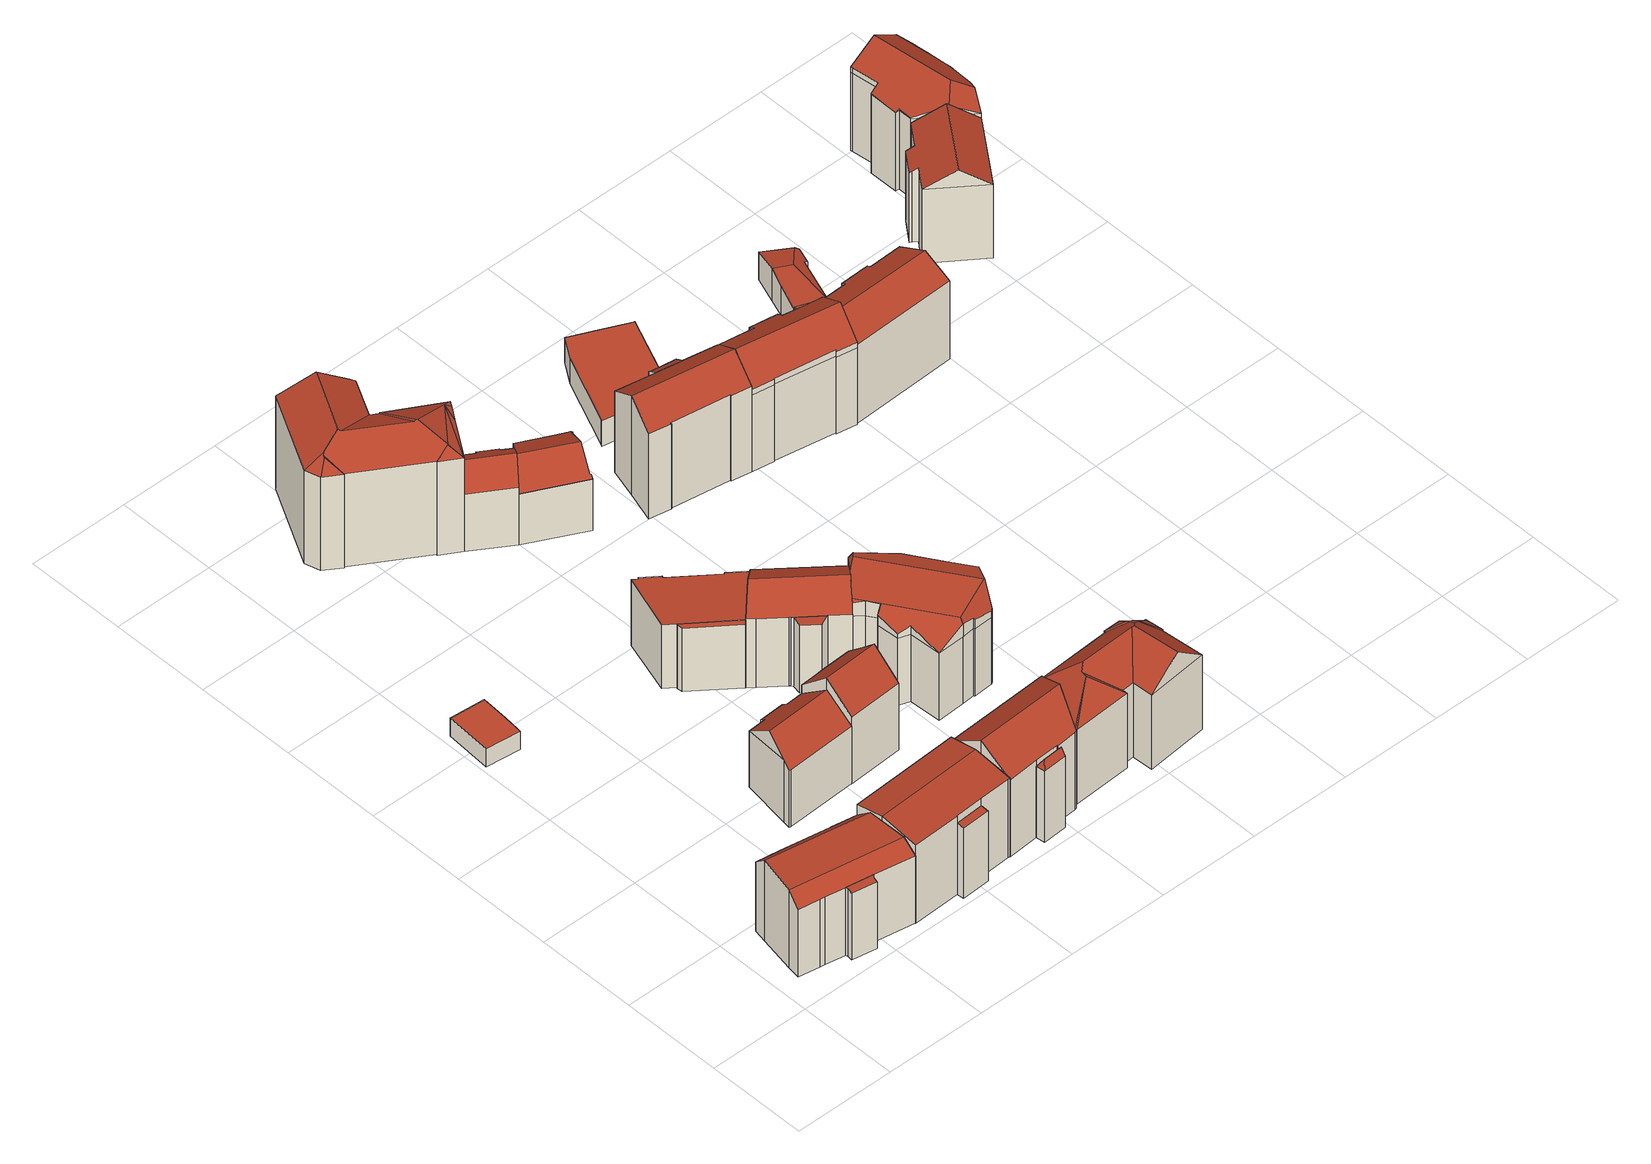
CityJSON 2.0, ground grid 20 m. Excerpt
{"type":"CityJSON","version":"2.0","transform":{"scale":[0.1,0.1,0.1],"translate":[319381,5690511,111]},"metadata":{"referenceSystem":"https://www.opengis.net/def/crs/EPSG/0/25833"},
"CityObjects":{
"building1":{"type":"Building","attributes":{"Gemeindeschluessel":14713000,"Geometrietyp2DReferenz":"3000","function":"31001_9998","roofType":"9999"},"children":["building1-1","building1-2"]},
"building1-1":{"type":"BuildingPart","attributes":{"Dachtyp_tdc":"tdcPolyFlatRoof","Dachneigung":10,"QualitaetDacherkennung":37,"Geometrietyp2DReferenz":"3000","roofType":"2100","measuredHeight":15.08},"parents":["building1"],"geometry":[{"type":"MultiSurface","lod":"2","boundaries":[[[0,1,2,3]],[[1,4,5,6,2]],[[7,8,9,10,11]],[[8,12,13,9]],[[12,0,3,13]],[[12,8,7,4,1,0]],[[3,2,6,10,9,13]],[[11,5,4,7]],[[11,10,6,5]]],"semantics":{"surfaces":[{"type":"WallSurface"},{"type":"RoofSurface"},{"type":"GroundSurface"},{"type":"ClosureSurface"}],"values":[0,0,0,0,0,1,2,0,3]}}]},
"building1-2":{"type":"BuildingPart","attributes":{"Dachtyp_tdc":"tdcCutGableRoof","Dachneigung":3.74,"QualitaetDacherkennung":71,"Geometrietyp2DReferenz":"3000","roofType":"9999","measuredHeight":17.9},"parents":["building1"],"geometry":[{"type":"MultiSurface","lod":"2","boundaries":[[[14,15,16,17]],[[15,18,19,16]],[[18,20,21,19]],[[20,22,23,21]],[[22,24,25,23]],[[24,26,27,25]],[[26,28,29,27]],[[28,30,31,29]],[[30,32,33,31]],[[32,11,10,33]],[[5,34,35,6]],[[34,36,37,35]],[[36,38,39,37]],[[38,40,41,39]],[[40,42,43,41]],[[42,14,17,43]],[[26,24,22,20,18,15,14,42]],[[40,38,36,34,5,11,32,30,28]],[[42,40,28,26]],[[17,16,19,21,23,25,27,29,31,33,10,6,35,37,39,41,43]],[[6,10,11,5]]],"semantics":{"surfaces":[{"type":"WallSurface"},{"type":"RoofSurface"},{"type":"GroundSurface"},{"type":"ClosureSurface"}],"values":[0,0,0,0,0,0,0,0,0,0,0,0,0,0,0,0,1,1,1,2,3]}}]},
"building2":{"type":"Building","attributes":{"Dachtyp_tdc":"tdcPolyFlatRoof","Gemeindeschluessel":14713000,"Dachneigung":0,"QualitaetDacherkennung":73,"Geometrietyp2DReferenz":"3000","function":"31001_9998","roofType":"1000","measuredHeight":3.97},"geometry":[{"type":"MultiSurface","lod":"2","boundaries":[[[44,45,46,47]],[[45,48,49,46]],[[48,50,51,49]],[[50,52,53,51]],[[52,54,55,53]],[[54,56,57,55]],[[56,44,47,57]],[[56,54,52,50,48,45,44]],[[47,46,49,51,53,55,57]]],"semantics":{"surfaces":[{"type":"WallSurface"},{"type":"RoofSurface"},{"type":"GroundSurface"}],"values":[0,0,0,0,0,0,0,1,2]}}]},
"building3":{"type":"Building","attributes":{"Gemeindeschluessel":14713000,"Geometrietyp2DReferenz":"3000","function":"31001_9998","roofType":"9999"},"children":["building3-1","building3-2"]},
"building3-1":{"type":"BuildingPart","attributes":{"Dachtyp_tdc":"tdcGableRoof","Dachneigung":10.08,"QualitaetDacherkennung":35,"Geometrietyp2DReferenz":"3000","roofType":"3100","measuredHeight":18.66},"parents":["building3"],"geometry":[{"type":"MultiSurface","lod":"2","boundaries":[[[58,59,60,61]],[[59,62,63,60]],[[62,64,65,66,63]],[[67,68,69,70,71]],[[68,72,73,69]],[[72,74,75,73]],[[74,76,77,75]],[[76,58,61,77]],[[72,68,67,78,64,62,59,58]],[[58,76,74,72]],[[61,60,63,66,70,69,73,75,77]],[[78,71,65,64]],[[71,70,66,65]],[[67,71,78]]],"semantics":{"surfaces":[{"type":"WallSurface"},{"type":"RoofSurface"},{"type":"GroundSurface"},{"type":"ClosureSurface"}],"values":[0,0,0,0,0,0,0,0,1,1,2,0,3,0]}}]},
"building3-2":{"type":"BuildingPart","attributes":{"Dachtyp_tdc":"tdcPolyFlatRoof","Dachneigung":10.43,"QualitaetDacherkennung":49,"Geometrietyp2DReferenz":"3000","roofType":"2100","measuredHeight":15.82},"parents":["building3"],"geometry":[{"type":"MultiSurface","lod":"2","boundaries":[[[65,79,80,66]],[[79,81,82,80]],[[81,71,70,82]],[[71,81,79,65]],[[66,80,82,70]],[[66,70,71,65]]],"semantics":{"surfaces":[{"type":"WallSurface"},{"type":"RoofSurface"},{"type":"GroundSurface"},{"type":"ClosureSurface"}],"values":[0,0,0,1,2,3]}}]},
"building4":{"type":"Building","attributes":{"Dachtyp_tdc":"tdcFreeFormRoof","Gemeindeschluessel":14713000,"Dachneigung":38.79,"QualitaetDacherkennung":55,"Geometrietyp2DReferenz":"3000","function":"31001_9998","roofType":"5000","measuredHeight":17.18},"geometry":[{"type":"MultiSurface","lod":"2","boundaries":[[[83,84,85,86]],[[84,87,88,85]],[[87,89,90,88]],[[89,91,92,90]],[[91,93,94,92]],[[93,95,96,94]],[[95,97,98,96]],[[97,99,100,98]],[[99,101,102,100]],[[101,103,104,102]],[[103,105,106,104]],[[105,83,86,106]],[[105,103,107,108,84,83]],[[107,101,99,97,95,93,91,89,87,108]],[[103,101,107]],[[87,84,108]],[[86,85,88,90,92,94,96,98,100,102,104,106]]],"semantics":{"surfaces":[{"type":"WallSurface"},{"type":"RoofSurface"},{"type":"GroundSurface"}],"values":[0,0,0,0,0,0,0,0,0,0,0,0,1,1,0,0,2]}}]},
"building5":{"type":"Building","attributes":{"Dachtyp_tdc":"tdcGableRoof","Gemeindeschluessel":14713000,"Dachneigung":43.25,"QualitaetDacherkennung":60,"Geometrietyp2DReferenz":"3000","function":"31001_9998","roofType":"3100","measuredHeight":19.89},"geometry":[{"type":"MultiSurface","lod":"2","boundaries":[[[109,110,111,112]],[[110,113,114,111]],[[113,115,116,114]],[[115,117,118,116]],[[117,119,120,118]],[[119,121,122,120]],[[121,123,124,122]],[[123,125,126,124]],[[125,127,128,126]],[[127,109,112,128]],[[123,121,119,117,115,113,110]],[[110,109,127,125,123]],[[112,111,114,116,118,120,122,124,126,128]]],"semantics":{"surfaces":[{"type":"WallSurface"},{"type":"RoofSurface"},{"type":"GroundSurface"}],"values":[0,0,0,0,0,0,0,0,0,0,1,1,2]}}]},
"building6":{"type":"Building","attributes":{"Gemeindeschluessel":14713000,"Geometrietyp2DReferenz":"3000","function":"31001_9998","roofType":"9999"},"children":["building6-1","building6-2"]},
"building6-1":{"type":"BuildingPart","attributes":{"Dachtyp_tdc":"tdcFreeFormRoof","Dachneigung":59.86,"QualitaetDacherkennung":24,"Geometrietyp2DReferenz":"3000","roofType":"5000","measuredHeight":17.34},"parents":["building6"],"geometry":[{"type":"MultiSurface","lod":"2","boundaries":[[[129,130,131,132]],[[130,133,134,131]],[[135,133,130]],[[136,135,130,129]],[[136,129,137,138]],[[135,136,138,133]],[[139,140,132,131,134]],[[132,140,137,129]],[[140,139,138,137]],[[139,134,133,138]]],"semantics":{"surfaces":[{"type":"WallSurface"},{"type":"RoofSurface"},{"type":"GroundSurface"},{"type":"ClosureSurface"}],"values":[0,0,1,1,0,1,2,0,3,3]}}]},
"building6-2":{"type":"BuildingPart","attributes":{"Dachtyp_tdc":"tdcGableRoof","Dachneigung":34.91,"QualitaetDacherkennung":59,"Geometrietyp2DReferenz":"3000","roofType":"3100","measuredHeight":21.65},"parents":["building6"],"geometry":[{"type":"MultiSurface","lod":"2","boundaries":[[[141,142,137,140,143]],[[144,134,133]],[[144,145,146,134]],[[145,147,148,146]],[[147,149,150,148]],[[149,151,152,150]],[[151,153,154,152]],[[153,155,156,154]],[[155,157,158,156]],[[157,141,143,158]],[[153,151,149,147]],[[147,145,144,159,142,141,157,155,153]],[[143,140,139,134,146,148,150,152,154,156,158]],[[138,137,142,159]],[[139,140,137,138]],[[144,133,138,159]],[[133,134,139,138]]],"semantics":{"surfaces":[{"type":"WallSurface"},{"type":"RoofSurface"},{"type":"GroundSurface"},{"type":"ClosureSurface"}],"values":[0,0,0,0,0,0,0,0,0,0,1,1,2,0,3,0,3]}}]},
"building7":{"type":"Building","attributes":{"Gemeindeschluessel":14713000,"Geometrietyp2DReferenz":"3000","function":"31001_9998","roofType":"9999"},"children":["building7-1","building7-2"]},
"building7-1":{"type":"BuildingPart","attributes":{"Dachtyp_tdc":"tdcPolyFlatRoof","Dachneigung":3.56,"QualitaetDacherkennung":62,"Geometrietyp2DReferenz":"3000","roofType":"2100","measuredHeight":14.74},"parents":["building7"],"geometry":[{"type":"MultiSurface","lod":"2","boundaries":[[[160,161,162,163]],[[160,164,165,161]],[[164,166,167,165]],[[166,168,169,167]],[[168,170,171,169]],[[170,172,173,171]],[[172,174,175,173]],[[174,176,177,175]],[[176,178,179,177]],[[178,180,181,179]],[[180,182,183,181]],[[182,180,178,176,174,172,170,168,166,164,160,163]],[[162,161,165,167,169,171,173,175,177,179,181,183]],[[163,162,183,182]]],"semantics":{"surfaces":[{"type":"WallSurface"},{"type":"RoofSurface"},{"type":"GroundSurface"},{"type":"ClosureSurface"}],"values":[0,0,0,0,0,0,0,0,0,0,0,1,2,3]}}]},
"building7-2":{"type":"BuildingPart","attributes":{"Dachtyp_tdc":"tdcPolyFlatRoof","Dachneigung":0,"QualitaetDacherkennung":31,"Geometrietyp2DReferenz":"3000","roofType":"1000","measuredHeight":14.05},"parents":["building7"],"geometry":[{"type":"MultiSurface","lod":"2","boundaries":[[[184,163,162,185]],[[182,186,187,183]],[[186,188,189,187]],[[188,184,185,189]],[[188,186,182,163,184]],[[185,162,183,187,189]],[[183,162,163,182]]],"semantics":{"surfaces":[{"type":"WallSurface"},{"type":"RoofSurface"},{"type":"GroundSurface"},{"type":"ClosureSurface"}],"values":[0,0,0,0,1,2,3]}}]},
"building8":{"type":"Building","attributes":{"Dachtyp_tdc":"tdcFreeFormRoof","Gemeindeschluessel":14713000,"Dachneigung":28.04,"QualitaetDacherkennung":65,"Geometrietyp2DReferenz":"3000","function":"31001_9998","roofType":"5000","measuredHeight":24.29},"geometry":[{"type":"MultiSurface","lod":"2","boundaries":[[[190,191,192,193]],[[191,194,195,192]],[[194,196,197,195]],[[196,198,199,197]],[[198,200,201,199]],[[200,202,203,201]],[[202,204,205,203]],[[204,206,207,205]],[[206,208,209,207]],[[208,210,211,209]],[[210,212,213,211]],[[212,214,215,213]],[[214,216,217,215]],[[216,218,219,217]],[[218,220,221,219]],[[220,190,193,221]],[[222,218,216,223,224]],[[225,226,223,216,214]],[[225,214,212]],[[226,225,212,210]],[[227,228,229,230,231,224,223,226,210,208]],[[232,227,208,206]],[[232,206,204]],[[233,202,200]],[[233,204,202]],[[233,227,204]],[[227,233,228]],[[204,227,232]],[[233,200,198]],[[229,228,233,198,196]],[[230,229,196,194]],[[231,230,194,191]],[[191,190,234,222,224,231]],[[218,222,234,220]],[[220,234,190]],[[193,192,195,197,199,201,203,205,207,209,211,213,215,217,219,221]]],"semantics":{"surfaces":[{"type":"WallSurface"},{"type":"RoofSurface"},{"type":"GroundSurface"}],"values":[0,0,0,0,0,0,0,0,0,0,0,0,0,0,0,0,1,1,1,1,1,1,1,1,1,1,1,1,1,1,1,1,1,0,0,2]}}]},
"building9":{"type":"Building","attributes":{"Gemeindeschluessel":14713000,"Geometrietyp2DReferenz":"3000","function":"31001_9998","roofType":"9999"},"children":["building9-1","building9-2"]},
"building9-1":{"type":"BuildingPart","attributes":{"Dachtyp_tdc":"tdcGableRoof","Dachneigung":31.7,"QualitaetDacherkennung":66,"Geometrietyp2DReferenz":"3000","roofType":"3100","measuredHeight":18.78},"parents":["building9"],"geometry":[{"type":"MultiSurface","lod":"2","boundaries":[[[235,236,237,238]],[[236,239,187,237]],[[239,240,241,187]],[[240,242,181,241]],[[242,243,244,181]],[[243,245,246,244]],[[245,247,248,246]],[[247,249,250,248]],[[245,243,242,240]],[[240,239,236,235,249,247,245]],[[238,237,187,241,181,244,246,248,250]],[[235,238,250,249]]],"semantics":{"surfaces":[{"type":"WallSurface"},{"type":"RoofSurface"},{"type":"GroundSurface"},{"type":"ClosureSurface"}],"values":[0,0,0,0,0,0,0,0,1,1,2,3]}}]},
"building9-2":{"type":"BuildingPart","attributes":{"Dachtyp_tdc":"tdcPolyFlatRoof","Dachneigung":4.91,"QualitaetDacherkennung":32,"Geometrietyp2DReferenz":"3000","roofType":"2100","measuredHeight":15.29},"parents":["building9"],"geometry":[{"type":"MultiSurface","lod":"2","boundaries":[[[251,252,253,254]],[[252,255,256,253]],[[255,235,238,256]],[[249,251,254,250]],[[249,235,255,252,251]],[[254,253,256,238,250]],[[250,238,235,249]]],"semantics":{"surfaces":[{"type":"WallSurface"},{"type":"RoofSurface"},{"type":"GroundSurface"},{"type":"ClosureSurface"}],"values":[0,0,0,0,1,2,3]}}]},
"building10":{"type":"Building","attributes":{"Dachtyp_tdc":"tdcGableRoof","Gemeindeschluessel":14713000,"Dachneigung":35.99,"QualitaetDacherkennung":75,"Geometrietyp2DReferenz":"3000","function":"31001_9998","roofType":"3100","measuredHeight":16.05},"geometry":[{"type":"MultiSurface","lod":"2","boundaries":[[[257,258,259,260]],[[258,261,262,259]],[[261,263,264,262]],[[263,265,266,264]],[[265,267,268,266]],[[267,269,270,268]],[[269,271,272,270]],[[271,273,274,272]],[[273,275,276,274]],[[275,257,260,276]],[[271,269,267,265,263,261,258,257]],[[257,275,273,271]],[[260,259,262,264,266,268,270,272,274,276]]],"semantics":{"surfaces":[{"type":"WallSurface"},{"type":"RoofSurface"},{"type":"GroundSurface"}],"values":[0,0,0,0,0,0,0,0,0,0,1,1,2]}}]},
"building11":{"type":"Building","attributes":{"Dachtyp_tdc":"tdcFreeFormRoof","Gemeindeschluessel":14713000,"Dachneigung":40.11,"QualitaetDacherkennung":34,"Geometrietyp2DReferenz":"3000","function":"31001_9998","roofType":"5000","measuredHeight":21.71},"geometry":[{"type":"MultiSurface","lod":"2","boundaries":[[[277,278,279,280]],[[278,281,156,279]],[[281,282,152,156]],[[282,283,284,152]],[[283,285,286,284]],[[285,287,288,286]],[[287,289,290,288]],[[289,291,292,290]],[[291,293,294,292]],[[293,295,296,294]],[[295,297,298,296]],[[297,299,300,298]],[[299,301,302,300]],[[301,303,304,302]],[[303,277,280,304]],[[305,306,307,301,299]],[[308,309,306,305,297,295]],[[310,308,295,293]],[[311,310,293,291]],[[311,291,289]],[[312,313,309,308,310,311,289,287]],[[312,287,285]],[[313,312,285,283]],[[314,307,306,309,313,283,282]],[[315,316,314,282,281]],[[315,278,277]],[[278,315,281]],[[316,315,277,303]],[[307,314,316,303,301]],[[297,305,299]],[[280,279,156,152,284,286,288,290,292,294,296,298,300,302,304]]],"semantics":{"surfaces":[{"type":"WallSurface"},{"type":"RoofSurface"},{"type":"GroundSurface"}],"values":[0,0,0,0,0,0,0,0,0,0,0,0,0,0,0,1,1,1,1,1,1,1,1,1,1,1,1,1,1,0,2]}}]},
"building12":{"type":"Building","attributes":{"Dachtyp_tdc":"tdcFreeFormRoof","Gemeindeschluessel":14713000,"Dachneigung":1.83,"QualitaetDacherkennung":50,"Geometrietyp2DReferenz":"3000","function":"31001_9998","roofType":"5000","measuredHeight":18.51},"geometry":[{"type":"MultiSurface","lod":"2","boundaries":[[[317,318,319,320]],[[318,321,322,319]],[[321,323,324,322]],[[323,325,326,324]],[[325,327,328,326]],[[327,329,330,328]],[[329,331,332,330]],[[331,333,334,332]],[[333,335,336,334]],[[335,337,338,336]],[[337,339,340,338]],[[339,341,342,340]],[[341,343,344,342]],[[343,345,346,344]],[[345,347,248,346]],[[347,348,244,248]],[[348,349,350,244]],[[349,317,320,350]],[[351,352,353,354,355,356,357,358]],[[359,360,361,362,363,351,358,364,365]],[[335,365,364,366,367,368,369,370,371,372]],[[356,373,374,357]],[[374,366,364,358,357]],[[348,373,356,355,349]],[[347,367,366,374,373,348]],[[335,372,337]],[[337,372,371,339]],[[339,371,370,341]],[[341,370,369,343]],[[343,369,368,345]],[[345,368,367,347]],[[333,365,335]],[[331,359,365,333]],[[321,352,351,363,323]],[[323,363,362,325]],[[325,362,361,327]],[[327,361,360,329]],[[349,355,354,317]],[[317,354,353,318]],[[318,353,352,321]],[[329,360,359,331]],[[320,319,322,324,326,328,330,332,334,336,338,340,342,344,346,248,244,350]]],"semantics":{"surfaces":[{"type":"WallSurface"},{"type":"RoofSurface"},{"type":"GroundSurface"}],"values":[0,0,0,0,0,0,0,0,0,0,0,0,0,0,0,0,0,0,1,1,1,1,1,0,0,0,0,0,0,0,0,0,0,0,0,0,0,0,0,0,0,2]}}]},
"building13":{"type":"Building","attributes":{"Dachtyp_tdc":"tdcFreeFormRoof","Gemeindeschluessel":14713000,"Dachneigung":28.36,"QualitaetDacherkennung":72,"Geometrietyp2DReferenz":"3000","function":"31001_9998","roofType":"5000","measuredHeight":14.57},"geometry":[{"type":"MultiSurface","lod":"2","boundaries":[[[375,376,377,378]],[[376,379,380,377]],[[379,381,382,380]],[[381,383,384,382]],[[383,385,386,384]],[[385,387,388,386]],[[387,389,390,388]],[[389,391,392,390]],[[391,393,394,392]],[[393,395,396,394]],[[397,398,399,400,401,402]],[[376,375,403,404,405,406,269,397,402,407,408]],[[376,408,379]],[[379,408,407,381]],[[381,407,402,401,383]],[[389,398,397,269,391]],[[391,269,406,393]],[[393,406,405,395]],[[395,405,404,409]],[[409,404,403]],[[383,401,400,385]],[[385,400,399,387]],[[387,399,398,389]],[[396,410,411,378,377,380,382,384,386,388,390,392,394]],[[395,409,410,396]],[[409,403,411,410]],[[403,375,378,411]]],"semantics":{"surfaces":[{"type":"WallSurface"},{"type":"RoofSurface"},{"type":"GroundSurface"}],"values":[0,0,0,0,0,0,0,0,0,0,1,1,0,0,0,0,0,0,0,0,0,0,0,2,0,0,0]}}]},
"building14":{"type":"Building","attributes":{"Gemeindeschluessel":14713000,"Geometrietyp2DReferenz":"3000","function":"31001_9998","roofType":"9999"},"children":["building14-1","building14-2"]},
"building14-1":{"type":"BuildingPart","attributes":{"Dachtyp_tdc":"tdcPolyFlatRoof","Dachneigung":34.45,"QualitaetDacherkennung":33,"Geometrietyp2DReferenz":"3000","roofType":"2100","measuredHeight":18.01},"parents":["building14"],"geometry":[{"type":"MultiSurface","lod":"2","boundaries":[[[412,413,414,415]],[[412,416,417,413]],[[416,418,419,417]],[[418,420,421,419]],[[420,422,423,421]],[[422,420,418,416,412,415,424]],[[414,413,417,419,421,423]],[[414,423,422,424,415]]],"semantics":{"surfaces":[{"type":"WallSurface"},{"type":"RoofSurface"},{"type":"GroundSurface"},{"type":"ClosureSurface"}],"values":[0,0,0,0,0,1,2,3]}}]},
"building14-2":{"type":"BuildingPart","attributes":{"Dachtyp_tdc":"tdcGableRoof","Dachneigung":34.2,"QualitaetDacherkennung":55,"Geometrietyp2DReferenz":"3000","roofType":"3100","measuredHeight":21.99},"parents":["building14"],"geometry":[{"type":"MultiSurface","lod":"2","boundaries":[[[425,426,421,423,422]],[[426,427,428,421]],[[427,429,430,428]],[[429,431,432,430]],[[431,433,434,432]],[[433,435,436,434]],[[435,437,438,436]],[[437,439,440,438]],[[439,441,442,440]],[[441,443,444,442]],[[443,445,446,444]],[[445,447,448,446]],[[447,449,450,448]],[[449,415,414,450]],[[445,443,441,439,437,435,433,431]],[[431,429,427,426,425,424,415,449,447,445]],[[414,423,421,428,430,432,434,436,438,440,442,444,446,448,450]],[[422,424,425]],[[423,414,415,424,422]]],"semantics":{"surfaces":[{"type":"WallSurface"},{"type":"RoofSurface"},{"type":"GroundSurface"},{"type":"ClosureSurface"}],"values":[0,0,0,0,0,0,0,0,0,0,0,0,0,0,1,1,2,0,3]}}]},
"building15":{"type":"Building","attributes":{"Gemeindeschluessel":14713000,"Dachneigung":90,"Dachorientierung":0,"MittlereTraufHoehe":117.29,"QualitaetDacherkennung":60,"ObjektHoehe":5.62,"BodenHoehe":111.68,"Geometrietyp2DReferenz":"3000","AbsoluteHoehe":117.29,"Dachflaeche":234.61,"function":"31001_9998","roofType":"1000","measuredHeight":5.62,"storeysAboveGround":2},"geometry":[{"type":"MultiSurface","lod":"2","boundaries":[[[451,452,453,454]],[[452,455,456,453]],[[455,457,458,456]],[[457,459,460,458]],[[459,461,462,460]],[[461,463,464,462]],[[463,465,466,464]],[[465,467,468,466]],[[467,469,470,468]],[[469,471,472,470]],[[471,451,454,472]],[[471,469,467,465,463,461,459,457,455,452,451]],[[454,453,456,458,460,462,464,466,468,470,472]]],"semantics":{"surfaces":[{"type":"WallSurface"},{"type":"RoofSurface"},{"type":"GroundSurface"}],"values":[0,0,0,0,0,0,0,0,0,0,0,1,2]}}]},
"building16":{"type":"Building","attributes":{"Dachtyp_tdc":"tdcFreeFormRoof","Gemeindeschluessel":14713000,"Dachneigung":34.38,"QualitaetDacherkennung":71,"Geometrietyp2DReferenz":"3000","function":"31001_9998","roofType":"5000","measuredHeight":22.13},"geometry":[{"type":"MultiSurface","lod":"2","boundaries":[[[473,474,475,476]],[[474,477,478,475]],[[477,479,480,478]],[[479,481,482,480]],[[481,483,484,482]],[[483,485,486,484]],[[485,487,434,486]],[[487,488,430,434]],[[488,489,490,430]],[[489,491,492,490]],[[491,493,494,492]],[[493,495,496,494]],[[495,473,476,496]],[[497,498,499,500,501,502,503,504]],[[505,506,507,493,491,508,429,498,497]],[[487,499,498,429,488]],[[488,429,508,489]],[[489,508,491]],[[493,507,495]],[[495,507,506,473]],[[473,506,505,474]],[[474,505,497,504,477]],[[477,504,503,479]],[[479,503,502,481]],[[481,502,501,483]],[[483,501,500,485]],[[485,500,499,487]],[[476,475,478,480,482,484,486,434,430,490,492,494,496]]],"semantics":{"surfaces":[{"type":"WallSurface"},{"type":"RoofSurface"},{"type":"GroundSurface"}],"values":[0,0,0,0,0,0,0,0,0,0,0,0,0,1,1,0,0,0,0,0,0,0,0,0,0,0,0,2]}}]},
"building17":{"type":"Building","attributes":{"Gemeindeschluessel":14713000,"Dachtyp_tdc":"tdcGableRoof","Dachneigung":27.95,"QualitaetDacherkennung":66,"Geometrietyp2DReferenz":"3000","function":"31001_9998","roofType":"3100","measuredHeight":20.33},"geometry":[{"type":"MultiSurface","lod":"2","boundaries":[[[509,510,511,512]],[[510,513,514,511]],[[513,515,516,514]],[[515,517,518,516]],[[517,519,520,518]],[[519,521,522,520]],[[521,523,524,522]],[[523,525,526,524]],[[525,527,528,526]],[[527,529,530,528]],[[529,509,512,530]],[[525,523,521,519]],[[519,517,515,513,510,509,529,527,525]],[[512,511,514,516,518,520,522,524,526,528,530]]],"semantics":{"surfaces":[{"type":"WallSurface"},{"type":"RoofSurface"},{"type":"GroundSurface"}],"values":[0,0,0,0,0,0,0,0,0,0,0,1,1,2]}}]},
"building18":{"type":"Building","attributes":{"Gemeindeschluessel":14713000,"Geometrietyp2DReferenz":"3000","function":"31001_9998","roofType":"9999"},"children":["building18-1","building18-2"]},
"building18-1":{"type":"BuildingPart","attributes":{"Dachtyp_tdc":"tdcHipAndGableRoof","Dachneigung":10.28,"QualitaetDacherkennung":43,"Geometrietyp2DReferenz":"3000","roofType":"5000","measuredHeight":7.17},"parents":["building18"],"geometry":[{"type":"MultiSurface","lod":"2","boundaries":[[[531,532,533,534]],[[532,535,536,533]],[[535,537,538,536]],[[537,539,540,538]],[[539,541,542,540]],[[541,543,544,542]],[[543,545,546,544]],[[545,547,548,546]],[[547,549,550,548]],[[551,531,534,552]],[[547,545,543,541,539,553]],[[539,537,535,553]],[[535,532,531,551,549,547,553]],[[534,533,536,538,540,542,544,546,548,550,552]],[[551,552,550,549]]],"semantics":{"surfaces":[{"type":"WallSurface"},{"type":"RoofSurface"},{"type":"GroundSurface"},{"type":"ClosureSurface"}],"values":[0,0,0,0,0,0,0,0,0,0,1,1,1,2,3]}}]},
"building18-2":{"type":"BuildingPart","attributes":{"Dachtyp_tdc":"tdcPolyFlatRoof","Dachneigung":4,"QualitaetDacherkennung":80,"Geometrietyp2DReferenz":"3000","roofType":"2100","measuredHeight":6.29},"parents":["building18"],"geometry":[{"type":"MultiSurface","lod":"2","boundaries":[[[554,555,556,557]],[[555,558,551,552,556]],[[559,560,561,550,549]],[[560,562,563,561]],[[562,554,557,563]],[[562,560,559,558,555,554]],[[557,556,552,550,561,563]],[[559,549,551,558]],[[549,550,552,551]]],"semantics":{"surfaces":[{"type":"WallSurface"},{"type":"RoofSurface"},{"type":"GroundSurface"},{"type":"ClosureSurface"}],"values":[0,0,0,0,0,1,2,0,3]}}]},
"building19":{"type":"Building","attributes":{"Dachtyp_tdc":"tdcFreeFormRoof","Gemeindeschluessel":14713000,"Dachneigung":33.52,"QualitaetDacherkennung":77,"Geometrietyp2DReferenz":"3000","function":"31001_9998","roofType":"5000","measuredHeight":20.29},"geometry":[{"type":"MultiSurface","lod":"2","boundaries":[[[564,565,566,567]],[[565,568,569,566]],[[568,570,571,569]],[[570,572,573,571]],[[572,574,575,573]],[[574,576,577,575]],[[576,578,579,577]],[[578,580,581,579]],[[580,582,583,581]],[[582,584,585,583]],[[584,564,567,585]],[[586,580,578,576,574,572,570,568,565,564,587]],[[584,582,586,587]],[[582,580,586]],[[564,584,587]],[[567,566,569,571,573,575,577,579,581,583,585]]],"semantics":{"surfaces":[{"type":"WallSurface"},{"type":"RoofSurface"},{"type":"GroundSurface"}],"values":[0,0,0,0,0,0,0,0,0,0,0,1,1,0,0,2]}}]},
"building20":{"type":"Building","attributes":{"Dachtyp_tdc":"tdcFreeFormRoof","Gemeindeschluessel":14713000,"Dachneigung":25.41,"QualitaetDacherkennung":44,"Geometrietyp2DReferenz":"3000","function":"31001_9998","roofType":"5000","measuredHeight":21.31},"geometry":[{"type":"MultiSurface","lod":"2","boundaries":[[[588,589,590,591]],[[589,592,593,590]],[[592,594,595,593]],[[594,596,597,595]],[[596,598,599,597]],[[598,600,601,599]],[[600,602,603,601]],[[602,604,605,603]],[[604,606,607,605]],[[606,608,609,607]],[[608,610,611,609]],[[610,612,613,611]],[[612,614,615,613]],[[614,616,617,615]],[[616,618,619,617]],[[618,620,621,619]],[[620,588,591,621]],[[622,623,624,616]],[[625,626,627,628,629,630,623,622,631,632,633,608]],[[630,634,635,636,637,588,638,639,624,623]],[[616,624,639,618]],[[618,639,638,620]],[[620,638,588]],[[588,637,589]],[[589,637,636,592]],[[592,636,635,594]],[[594,635,634,596]],[[596,634,630,629,598]],[[606,625,608]],[[608,633,610]],[[610,633,632,612]],[[612,632,631,614]],[[614,631,622,616]],[[600,628,627,602]],[[598,629,628,600]],[[602,627,626,604]],[[604,626,625,606]],[[591,590,593,595,597,599,601,603,605,607,609,611,613,615,617,619,621]]],"semantics":{"surfaces":[{"type":"WallSurface"},{"type":"RoofSurface"},{"type":"GroundSurface"}],"values":[0,0,0,0,0,0,0,0,0,0,0,0,0,0,0,0,0,1,1,1,0,0,0,0,0,0,0,0,0,0,0,0,0,0,0,0,0,2]}}]}
},
"vertices":[
[127,26,164],[128,35,166],[128,35,16],[127,26,16],[127,40,167],[127,40,166],[127,40,16],[180,31,167],[177,27,166],[177,27,16],[180,31,16],[180,31,165],[175,17,164],[175,17,16],
[60,180,169],[107,173,169],[107,173,16],[60,180,16],[108,175,167],[108,175,16],[204,159,167],[204,159,16],[204,157,169],[204,157,16],[254,149,169],[254,149,16],[255,119,195],[255,119,16],[259,44,190],[259,44,16],[260,18,165],[260,18,16],[180,32,166],[180,32,16],[89,47,166],[89,47,16],[79,48,166],[79,48,16],[37,55,166],[37,55,16],[41,80,190],[41,80,16],[55,153,195],[55,153,16],
[4,752,56],[11,844,56],[11,844,16],[4,752,16],[80,838,56],[80,838,16],[76,785,56],[76,785,16],[75,778,56],[75,778,16],[75,775,56],[75,775,16],[72,745,56],[72,745,16],
[473,104,202],[477,28,189],[477,28,15],[473,104,15],[473,28,189],[473,28,15],[411,25,189],[411,25,174],[411,25,15],[355,22,188],[260,18,189],[260,18,15],[355,22,15],[355,22,174],[257,93,202],[257,93,15],[254,149,192],[254,149,15],[471,160,192],[471,160,15],[355,22,189],
[412,10,171],[412,10,15],[356,8,171],[356,8,15],
[264,319,142],[266,333,153],[266,333,15],[264,319,15],[281,431,140],[281,431,15],[285,431,140],[285,431,15],[306,432,140],[306,432,15],[317,433,140],[317,433,15],[317,443,132],[317,443,15],[367,445,133],[367,445,15],[368,435,140],[368,435,15],[401,436,141],[401,436,15],[407,325,141],[407,325,15],[268,318,141],[268,318,15],[404,380,186],[272,373,186],
[407,325,161],[404,380,213],[404,380,14],[407,325,14],[401,436,160],[401,436,14],[425,437,160],[425,437,14],[454,439,161],[454,439,14],[509,441,161],[509,441,14],[511,411,189],[511,411,14],[513,385,213],[513,385,14],[516,335,165],[516,335,14],[516,331,161],[516,331,14],
[588,17,172],[540,14,172],[540,14,14],[588,17,14],[538,32,172],[538,32,14],[548,24,187],[588,26,187],[588,34,172],[587,35,172],[587,35,14],[588,34,14],
[627,37,185],[588,34,184],[627,37,14],[538,32,185],[477,28,184],[477,28,14],[474,92,230],[474,92,14],[471,160,183],[471,160,14],[679,170,184],[679,170,14],[655,102,230],[655,102,14],[634,44,189],[634,44,14],[631,37,185],[631,37,14],[587,35,185],
[336,695,154],[336,695,13],[356,680,13],[356,680,154],[368,801,160],[368,801,13],[377,794,160],[377,794,13],[378,796,161],[378,796,13],[409,772,161],[409,772,13],[408,770,160],[408,770,13],[486,709,160],[486,709,13],[488,710,161],[488,710,13],[520,684,161],[520,684,13],[519,683,160],[519,683,13],[443,612,154],[443,612,13],
[354,678,154],[354,678,13],[435,604,154],[435,604,13],[355,667,154],[355,667,13],
[318,1395,218],[280,1323,218],[280,1323,11],[318,1395,11],[294,1314,218],[294,1314,11],[296,1315,218],[296,1315,11],[396,1256,218],[396,1256,11],[390,1246,218],[390,1246,11],[373,1221,218],[373,1221,11],[323,1145,218],[323,1145,11],[285,1168,218],[285,1168,11],[286,1170,218],[286,1170,11],[157,1251,218],[157,1251,11],[156,1249,218],[156,1249,11],[124,1270,218],[124,1270,11],[116,1300,218],[116,1300,11],[201,1457,218],[201,1457,11],[309,1400,218],[309,1400,11],[260,1426,254],[154,1295,237],[195,1306,254],[149,1288,234],[150,1292,235],[317,1177,230],[305,1235,253],[303,1236,253],[299,1236,252],[197,1301,252],[316,1176,230],[380,1252,225],[309,1400,224],
[488,560,166],[448,593,166],[448,593,13],[488,560,13],[435,604,166],[476,643,201],[476,643,13],[519,683,166],[640,582,166],[640,582,13],[604,538,201],[604,538,13],[568,495,166],[568,495,13],[537,520,166],[537,520,13],
[518,513,164],[490,536,164],[490,536,13],[518,513,13],[494,554,166],[494,554,13],
[348,1183,170],[373,1221,137],[373,1221,10],[348,1183,10],[403,1201,138],[403,1201,10],[410,1211,129],[410,1211,10],[442,1190,129],[442,1190,10],[437,1181,137],[437,1181,10],[455,1169,137],[455,1169,10],[427,1133,170],[427,1133,10],[398,1097,137],[398,1097,10],[323,1145,137],[323,1145,10],
[755,50,179],[639,44,179],[639,44,14],[755,50,14],[634,44,179],[679,170,179],[827,178,179],[827,178,14],[827,181,179],[827,181,14],[861,182,179],[861,182,14],[892,155,179],[892,155,14],[894,155,179],[894,155,14],[898,120,179],[898,120,14],[896,119,179],[896,119,14],[904,33,179],[904,33,14],[781,20,179],[781,20,14],[779,62,179],[779,62,14],[755,60,179],[755,60,14],[843,26,231],[835,118,229],[832,121,227],[866,142,202],[848,132,218],[869,141,201],[891,152,181],[852,158,199],[855,152,201],[720,116,227],[704,92,221],[707,106,219],
[753,454,162],[754,454,162],[754,454,13],[753,454,13],[776,421,162],[776,421,13],[732,343,162],[732,343,13],[731,343,162],[731,343,13],[729,341,162],[729,341,13],[691,339,162],[691,339,13],[689,341,162],[689,341,13],[665,339,162],[665,339,13],[610,337,162],[610,337,13],[607,400,162],[607,400,13],[586,408,162],[586,408,13],[583,452,162],[583,452,13],[597,460,162],[597,460,13],[584,481,162],[584,481,13],[568,495,162],[640,582,162],[705,528,162],[705,528,13],[756,386,198],[776,421,187],[754,454,187],[753,454,188],[705,528,188],[646,577,195],[638,568,198],[755,386,198],[689,341,185],[691,339,183],[729,341,176],[731,343,177],[732,343,177],[669,349,195],[665,339,190],[572,500,195],[568,495,191],[584,481,195],[597,460,195],[583,452,185],[586,408,172],[607,400,181],[640,582,184],[612,548,197],
[557,1147,122],[559,1146,122],[559,1146,9],[557,1147,9],[556,1140,122],[556,1140,9],[554,1140,122],[554,1140,9],[509,1049,122],[509,1049,9],[511,1048,122],[511,1048,9],[508,1041,122],[508,1041,9],[398,1097,122],[398,1097,9],[455,1169,122],[455,1169,9],[471,1189,122],[471,1189,9],[533,1157,122],[533,1157,9],[435,1143,155],[398,1097,123],[508,1041,123],[511,1048,127],[509,1049,127],[531,1094,155],[555,1148,122],[554,1147,123],[533,1157,123],[471,1189,123],[554,1140,127],[556,1140,127],[554,1147,122],[554,1147,9],[555,1148,9],
[706,1121,176],[706,1121,10],[703,1101,10],[703,1101,190],[710,1120,176],[710,1120,10],[758,1112,176],[758,1112,10],[754,1092,190],[754,1092,10],[754,1091,190],[754,1091,10],[715,1099,190],
[754,1091,191],[754,1092,191],[818,1080,191],[818,1080,10],[821,1079,191],[821,1079,10],[804,1024,230],[804,1024,10],[786,965,200],[786,965,10],[747,972,200],[747,972,10],[747,974,201],[747,974,10],[633,992,200],[633,992,10],[633,990,199],[633,990,10],[591,998,199],[591,998,10],[609,1058,230],[609,1058,10],[625,1115,190],[625,1115,10],[687,1104,190],[687,1104,10],
[781,1151,63],[699,1166,63],[699,1166,7],[781,1151,7],[653,1175,63],[653,1175,7],[655,1179,63],[655,1179,7],[715,1315,63],[715,1315,7],[742,1357,63],[742,1357,7],[802,1329,63],[802,1329,7],[847,1308,63],[847,1308,7],[849,1307,63],[849,1307,7],[791,1173,63],[791,1173,7],[785,1160,63],[785,1160,7],
[986,1051,180],[1018,1046,180],[1018,1046,10],[986,1051,10],[985,930,180],[985,930,10],[945,937,180],[945,937,10],[946,939,180],[946,939,10],[829,959,180],[829,959,10],[829,958,180],[829,958,10],[786,965,180],[821,1079,180],[888,1068,180],[888,1068,10],[891,1083,180],[891,1083,10],[945,1074,180],[945,1074,10],[942,1059,180],[942,1059,10],[1001,987,232],[804,1022,232],[786,965,192],[829,958,192],[829,959,193],[946,939,194],[945,937,192],[985,930,192],[1018,1046,190],[986,1051,190],[942,1059,191],[888,1068,191],
[1068,1047,186],[1068,1055,181],[1068,1055,12],[1068,1047,12],[1126,1057,181],[1126,1057,12],[1126,1049,185],[1126,1049,12],[1191,1051,185],[1191,1051,12],[1193,993,216],[1193,993,12],[1195,937,186],[1195,937,12],[985,930,186],[985,930,12],[1001,988,216],[1001,988,12],[1018,1046,185],[1018,1046,12],[1019,1046,185],[1019,1046,12],
[1052,1152,69],[1067,1196,77],[1067,1196,12],[1052,1152,12],[1079,1230,84],[1079,1230,12],[1097,1281,74],[1097,1281,12],[1144,1247,76],[1144,1247,12],[1150,1243,72],[1150,1243,12],[1140,1212,71],[1140,1212,12],[1134,1214,74],[1134,1214,12],[1106,1130,70],[1106,1130,12],[1091,1135,69],[1091,1135,12],[1051,1148,68],[1051,1148,12],[1111,1214,84],
[1055,1102,73],[1037,1107,75],[1037,1107,12],[1055,1102,12],[1051,1148,75],[1091,1135,72],[1086,1122,72],[1086,1122,12],[1077,1094,72],[1077,1094,12],
[1312,1127,179],[1335,1159,179],[1335,1159,15],[1312,1127,15],[1342,1168,179],[1342,1168,15],[1334,1174,172],[1334,1174,15],[1330,1177,169],[1330,1177,15],[1361,1218,169],[1361,1218,15],[1373,1210,179],[1373,1210,15],[1402,1249,179],[1402,1249,15],[1404,1252,179],[1404,1252,15],[1495,1184,178],[1495,1184,15],[1404,1059,178],[1404,1059,15],[1450,1217,217],[1359,1092,217],
[1396,1279,188],[1396,1337,188],[1396,1337,14],[1396,1279,14],[1414,1340,188],[1414,1340,14],[1408,1393,188],[1408,1393,14],[1407,1397,188],[1407,1397,14],[1520,1411,188],[1520,1411,14],[1524,1379,188],[1524,1379,14],[1526,1360,188],[1526,1360,14],[1528,1342,188],[1528,1342,14],[1529,1332,188],[1529,1332,14],[1532,1307,188],[1532,1307,14],[1531,1295,188],[1531,1295,14],[1529,1279,188],[1529,1279,14],[1523,1241,188],[1523,1241,14],[1495,1184,188],[1495,1184,14],[1404,1252,188],[1404,1252,14],[1404,1279,188],[1404,1279,14],[1513,1219,210],[1484,1244,228],[1453,1215,211],[1529,1332,189],[1528,1342,189],[1526,1360,189],[1524,1379,189],[1520,1411,189],[1466,1404,228],[1523,1241,200],[1529,1279,193],[1531,1295,191],[1407,1397,200],[1408,1393,200],[1414,1340,200],[1396,1337,191],[1404,1279,192],[1404,1252,190]
]}
